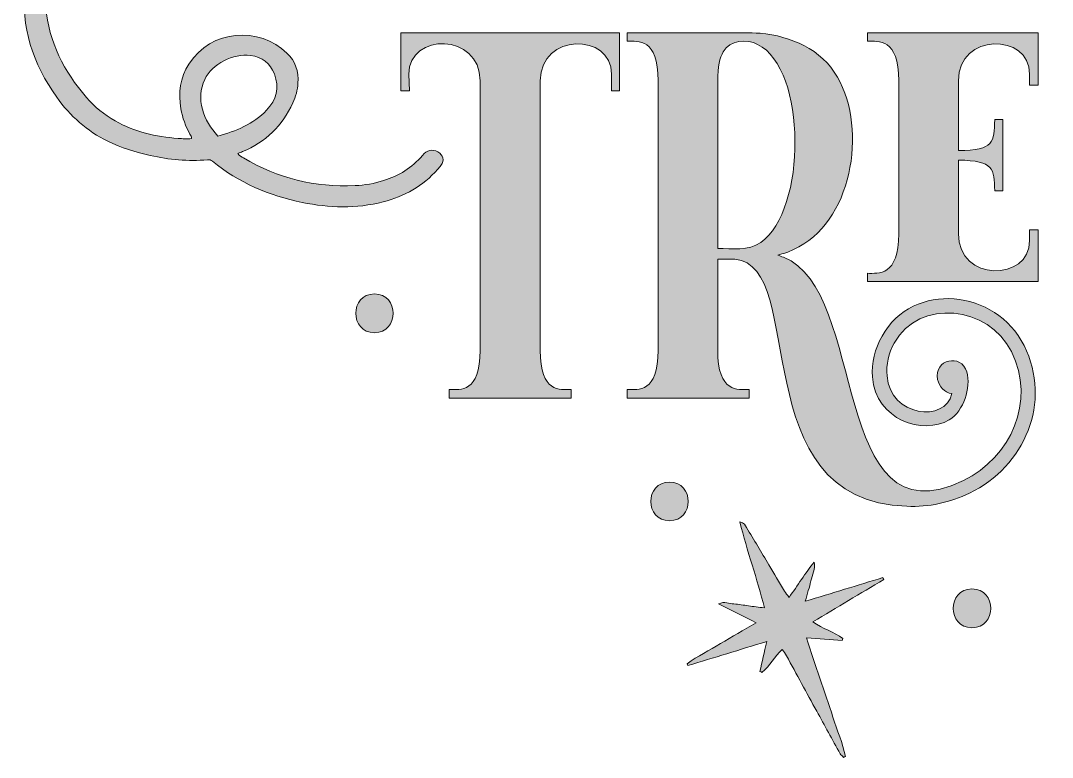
# Model space of a CAD drawing. Header units: inches. Extents: x 103 to 975, y -1020 to -60.
# Drawn here: x 157.9 to 646.8, y -1020.1 to -670.9 of the extents above; entities that cross this region are included whole.
import ezdxf

# ---------------------------------------------------------------- set-up
doc = ezdxf.new("R2010")
doc.units = ezdxf.units.IN
doc.header["$MEASUREMENT"] = 0
doc.layers.add('Layer 1', color=7, linetype='Continuous')

# ---------------------------------------------------------------- blocks, each defined once
blk = doc.blocks.new('block 2')
at = {"layer": 'Layer 1', "true_color": 0x71020c}
h = blk.add_hatch(color=16, dxfattribs=at)
h.dxf.hatch_style = 2
edge = h.paths.add_edge_path()
edge.add_spline(control_points=[(355.66, -733.11), (353.16, -731.65), (350.38, -732.19), (348.26, -734.75), (343.35, -740.67), (337.11, -744.43), (329.9, -746.68), (325.49, -748.06), (320.97, -748.87), (316.36, -749.08), (297.45, -749.92), (279.79, -745.63), (263.47, -735.95), (262.6, -735.43), (261.66, -734.96), (260.81, -733.82), (261.7, -733.46), (262.34, -733.21), (262.98, -732.95), (273.99, -728.5), (281.82, -720.64), (286.87, -709.89), (288.25, -706.94), (289.1, -703.8), (289.31, -700.52), (289.67, -694.97), (288.08, -690.08), (284.09, -686.24), (270.93, -673.57), (248.1, -674.93), (237.62, -691.44), (233.48, -697.97), (232.52, -705.14), (233.83, -712.66), (234.58, -716.93), (236.06, -720.93), (238.08, -724.73), (238.4, -725.32), (238.93, -725.84), (238.86, -726.74), (236.73, -727.1), (234.59, -726.8), (232.47, -726.66), (221.99, -725.93), (211.94, -723.61), (202.69, -718.41), (197.5, -715.49), (192.99, -711.73), (189.07, -707.24), (178.39, -695), (171.32, -681.02), (169.74, -664.56), (168.68, -653.43), (171.07, -643.13), (178.09, -634.17), (179.98, -631.75), (182.17, -629.63), (184.53, -627.68), (187.32, -625.38), (187.81, -623.44), (186.23, -621.22), (184.51, -618.81), (181.18, -618.21), (178.59, -619.94), (176.55, -621.29), (174.71, -622.89), (173.03, -624.69), (165.31, -633), (161.04, -642.95), (159.89, -654.16), (157.87, -673.86), (163.72, -691.35), (174.98, -707.14), (181.34, -716.06), (189.3, -723.22), (199.16, -728.04), (205.58, -731.17), (212.37, -733.26), (219.31, -734.81), (228.22, -736.79), (237.24, -737.66), (246.38, -736.79), (247.31, -736.7), (248.02, -736.95), (248.74, -737.54), (261.26, -747.74), (275.68, -753.79), (291.32, -757.02), (304.08, -759.67), (316.9, -760.09), (329.68, -756.77), (339.75, -754.15), (348.52, -749.27), (355.52, -741.34), (356.04, -740.75), (356.55, -740.15), (357, -739.51), (358.79, -737.01), (358.28, -734.64), (355.66, -733.11)], knot_values=[0, 0, 0, 0, 1, 1, 1, 2, 2, 2, 3, 3, 3, 4, 4, 4, 5, 5, 5, 6, 6, 6, 7, 7, 7, 8, 8, 8, 9, 9, 9, 10, 10, 10, 11, 11, 11, 12, 12, 12, 13, 13, 13, 14, 14, 14, 15, 15, 15, 16, 16, 16, 17, 17, 17, 18, 18, 18, 19, 19, 19, 20, 20, 20, 21, 21, 21, 22, 22, 22, 23, 23, 23, 24, 24, 24, 25, 25, 25, 26, 26, 26, 27, 27, 27, 28, 28, 28, 29, 29, 29, 30, 30, 30, 31, 31, 31, 32, 32, 32, 33, 33, 33, 33], degree=3, periodic=1)
edge = h.paths.add_edge_path()
edge.add_spline(control_points=[(244.01, -712.85), (242.72, -708.05), (242.91, -703.31), (245.12, -698.79), (248.76, -691.34), (258.47, -686.31), (266.87, -687.37), (272.35, -688.06), (276.08, -691.01), (278.11, -696.16), (280.67, -702.68), (279.06, -708.4), (274.42, -713.3), (268.08, -719.99), (259.93, -723.27), (251.27, -725.58), (247.91, -721.74), (245.3, -717.67), (244.01, -712.85)], knot_values=[0, 0, 0, 0, 1, 1, 1, 2, 2, 2, 3, 3, 3, 4, 4, 4, 5, 5, 5, 6, 6, 6, 6], degree=3, periodic=1)
h = blk.add_hatch(color=16, dxfattribs=at)
h.dxf.hatch_style = 2
edge = h.paths.add_edge_path()
edge.add_spline(control_points=[(338.02, -693.14), (338.02, -693.14), (338.02, -704.16), (338.02, -704.16), (338.02, -704.16), (342.09, -704.16), (342.09, -704.16), (342.09, -704.16), (341.85, -696.25), (341.85, -696.25), (341.85, -676.37), (375.63, -676.6), (375.63, -699.37), (375.63, -742.01), (375.63, -784.41), (375.63, -827.06), (375.63, -847.42), (366.28, -845.74), (361.01, -845.74), (361.01, -845.74), (361.01, -849.81), (361.01, -849.81), (380.18, -849.81), (399.58, -849.81), (418.75, -849.81), (418.75, -849.81), (418.75, -845.74), (418.75, -845.74), (413.48, -845.74), (404.14, -847.42), (404.14, -827.06), (404.14, -784.41), (404.14, -742.01), (404.14, -699.37), (404.14, -676.6), (437.92, -676.6), (437.92, -696.25), (437.92, -699.37), (437.92, -703.68), (437.92, -704.16), (437.92, -704.16), (441.75, -704.16), (441.75, -704.16), (441.75, -704.16), (441.75, -693.14), (441.75, -693.14), (441.75, -693.14), (441.75, -676.6), (441.75, -676.6), (441.75, -676.6), (338.02, -676.6), (338.02, -676.6), (338.02, -676.6), (338.02, -693.14), (338.02, -693.14)], knot_values=[0, 0, 0, 0, 1, 1, 1, 2, 2, 2, 3, 3, 3, 4, 4, 4, 5, 5, 5, 6, 6, 6, 7, 7, 7, 8, 8, 8, 9, 9, 9, 10, 10, 10, 11, 11, 11, 12, 12, 12, 13, 13, 13, 14, 14, 14, 15, 15, 15, 16, 16, 16, 17, 17, 17, 18, 18, 18, 18], degree=3, periodic=1)
h = blk.add_hatch(color=16, dxfattribs=at)
h.dxf.hatch_style = 2
edge = h.paths.add_edge_path()
edge.add_spline(control_points=[(566.09, -820.35), (562.73, -826.34), (561.06, -833.28), (561.54, -839.75), (563.21, -860.36), (585.49, -867.3), (597.95, -860.12), (604.9, -855.8), (608.25, -845.02), (606.33, -837.36), (603.7, -828.49), (590.52, -831.37), (592.44, -840.95), (593.16, -844.3), (595.55, -847.18), (599.15, -847.66), (596.27, -861.55), (569.92, -858.68), (568.48, -839.27), (568, -834), (569.2, -828.49), (571.84, -823.7), (583.81, -802.38), (616.64, -805.97), (627.42, -827.77), (639.16, -851.25), (627.18, -877.85), (604.66, -888.87), (540.93, -919.53), (559.62, -798.31), (519.37, -782.97), (518.41, -782.74), (517.45, -782.26), (516.74, -782.02), (519.37, -781.3), (521.77, -780.58), (524.16, -779.38), (551.71, -767.16), (559.38, -722.84), (545, -697.69), (537.34, -684.27), (522.96, -678.28), (508.35, -676.85), (503.32, -676.6), (498.29, -676.6), (493.26, -676.6), (493.26, -676.6), (445.34, -676.6), (445.34, -676.6), (445.34, -676.6), (445.34, -680.68), (445.34, -680.68), (450.61, -680.68), (459.96, -679), (459.96, -699.37), (459.96, -699.37), (459.96, -827.06), (459.96, -827.06), (459.96, -847.42), (450.61, -845.74), (445.34, -845.74), (445.34, -845.74), (445.34, -849.81), (445.34, -849.81), (445.34, -849.81), (503.08, -849.81), (503.08, -849.81), (503.08, -849.81), (503.08, -845.74), (503.08, -845.74), (497.81, -845.74), (488.23, -847.42), (488.23, -827.06), (488.23, -827.06), (488.23, -783.93), (488.23, -783.93), (488.23, -783.93), (496.37, -783.93), (496.37, -783.93), (531.35, -787.05), (499.73, -898.69), (577.83, -901.08), (588.37, -901.56), (598.43, -899.17), (607.53, -894.85), (633.65, -882.16), (646.82, -851.73), (633.41, -824.9), (620.23, -798.07), (580.7, -794.23), (566.09, -820.35)], knot_values=[0, 0, 0, 0, 1, 1, 1, 2, 2, 2, 3, 3, 3, 4, 4, 4, 5, 5, 5, 6, 6, 6, 7, 7, 7, 8, 8, 8, 9, 9, 9, 10, 10, 10, 11, 11, 11, 12, 12, 12, 13, 13, 13, 14, 14, 14, 15, 15, 15, 16, 16, 16, 17, 17, 17, 18, 18, 18, 19, 19, 19, 20, 20, 20, 21, 21, 21, 22, 22, 22, 23, 23, 23, 24, 24, 24, 25, 25, 25, 26, 26, 26, 27, 27, 27, 28, 28, 28, 29, 29, 29, 30, 30, 30, 30], degree=3, periodic=1)
edge = h.paths.add_edge_path()
edge.add_spline(control_points=[(508.59, -776.03), (502.6, -780.1), (495.17, -778.9), (488.23, -778.9), (488.23, -778.9), (488.23, -699.37), (488.23, -699.37), (488.23, -692.66), (489.18, -688.34), (490.86, -685.71), (493.98, -679.96), (502.12, -679.48), (507.15, -682.12), (530.63, -693.86), (530.39, -760.93), (508.59, -776.03)], knot_values=[0, 0, 0, 0, 1, 1, 1, 2, 2, 2, 3, 3, 3, 4, 4, 4, 5, 5, 5, 5], degree=3, periodic=1)
h = blk.add_hatch(color=16, dxfattribs=at)
h.dxf.hatch_style = 2
edge = h.paths.add_edge_path()
edge.add_spline(control_points=[(559.14, -680.68), (564.41, -680.68), (573.99, -679), (573.99, -699.37), (573.99, -699.37), (573.99, -771.95), (573.99, -771.95), (573.99, -792.08), (564.41, -790.64), (559.14, -790.64), (559.14, -790.64), (559.14, -794.47), (559.14, -794.47), (559.14, -794.47), (640.11, -794.47), (640.11, -794.47), (640.11, -794.47), (640.11, -770.04), (640.11, -770.04), (640.11, -770.04), (636.04, -770.04), (636.04, -770.04), (636.04, -770.04), (636.04, -775.07), (636.04, -775.07), (636.04, -794.71), (602.26, -794.71), (602.26, -771.95), (602.26, -771.95), (602.26, -736.98), (602.26, -736.98), (619.51, -737.22), (619.03, -741.05), (619.51, -751.59), (619.51, -751.59), (623.34, -751.59), (623.34, -751.59), (623.34, -751.59), (623.34, -717.81), (623.34, -717.81), (623.34, -717.81), (619.51, -717.81), (619.51, -717.81), (619.03, -728.35), (619.51, -732.42), (602.26, -732.42), (602.26, -732.42), (602.26, -699.37), (602.26, -699.37), (602.26, -676.6), (636.04, -676.6), (636.04, -696.25), (636.04, -699.37), (636.04, -701.04), (636.04, -701.52), (636.04, -701.52), (640.11, -701.52), (640.11, -701.52), (640.11, -701.52), (640.11, -676.6), (640.11, -676.6), (640.11, -676.6), (559.14, -676.6), (559.14, -676.6), (559.14, -676.6), (559.14, -680.68), (559.14, -680.68)], knot_values=[0, 0, 0, 0, 1, 1, 1, 2, 2, 2, 3, 3, 3, 4, 4, 4, 5, 5, 5, 6, 6, 6, 7, 7, 7, 8, 8, 8, 9, 9, 9, 10, 10, 10, 11, 11, 11, 12, 12, 12, 13, 13, 13, 14, 14, 14, 15, 15, 15, 16, 16, 16, 17, 17, 17, 18, 18, 18, 19, 19, 19, 20, 20, 20, 21, 21, 21, 22, 22, 22, 22], degree=3, periodic=1)
h = blk.add_hatch(color=16, dxfattribs=at)
h.dxf.hatch_style = 2
edge = h.paths.add_edge_path()
edge.add_spline(control_points=[(325.55, -800.41), (313.74, -800.41), (313.72, -818.77), (325.55, -818.77), (337.36, -818.77), (337.38, -800.41), (325.55, -800.41)], knot_values=[0, 0, 0, 0, 1, 1, 1, 2, 2, 2, 2], degree=3, periodic=1)
h = blk.add_hatch(color=16, dxfattribs=at)
h.dxf.hatch_style = 2
edge = h.paths.add_edge_path()
edge.add_spline(control_points=[(465.39, -889.56), (453.58, -889.56), (453.56, -907.92), (465.39, -907.92), (477.2, -907.92), (477.22, -889.56), (465.39, -889.56)], knot_values=[0, 0, 0, 0, 1, 1, 1, 2, 2, 2, 2], degree=3, periodic=1)
h = blk.add_hatch(color=16, dxfattribs=at)
h.dxf.hatch_style = 2
edge = h.paths.add_edge_path()
edge.add_spline(control_points=[(566.5, -934.85), (554.45, -938.53), (542.41, -942.22), (529.72, -946.1), (530.75, -942.42), (531.65, -939.47), (532.39, -936.47), (533.1, -933.57), (534.53, -930.8), (534.01, -927.52), (529.6, -932.73), (526.19, -938.59), (522.02, -944.26), (521.15, -943.06), (520.42, -942.19), (519.84, -941.23), (517.35, -937.12), (514.92, -932.98), (512.46, -928.86), (508.94, -922.95), (505.45, -917.02), (501.87, -911.15), (501.27, -910.18), (500.85, -908.81), (498.71, -908.49), (502.19, -922.36), (506.9, -935.42), (510.4, -949.24), (507.46, -948.86), (505.15, -948.57), (502.85, -948.26), (500.53, -947.94), (498.23, -947.48), (495.9, -947.32), (493.73, -947.16), (491.53, -946), (488.58, -947.31), (494.67, -950.36), (500.18, -953.12), (506.41, -956.25), (500.38, -959.78), (494.92, -962.9), (489.55, -966.17), (484.29, -969.36), (478.68, -972.03), (473.74, -975.72), (473.87, -975.99), (474.01, -976.27), (474.14, -976.55), (486.37, -972.81), (498.6, -969.08), (511.43, -965.16), (510.3, -970.24), (509.28, -974.8), (508.26, -979.35), (508.58, -979.51), (508.9, -979.67), (509.21, -979.82), (512.98, -976.8), (515.14, -972.24), (518.81, -968.88), (519.54, -969.98), (520.26, -970.9), (520.81, -971.92), (525.62, -980.68), (530.38, -989.47), (535.18, -998.24), (538.85, -1004.96), (542.54, -1011.66), (546.27, -1018.35), (546.64, -1019.02), (547.34, -1019.5), (547.89, -1020.07), (548.16, -1019.92), (548.43, -1019.78), (548.71, -1019.63), (547.48, -1013.22), (544.73, -1007.24), (542.83, -1001.03), (540.93, -994.83), (538.74, -988.71), (536.68, -982.56), (534.59, -976.34), (532.49, -970.12), (530.23, -963.41), (536.25, -963.87), (541.71, -964.28), (547.17, -964.7), (547.28, -964.37), (547.4, -964.04), (547.51, -963.71), (543.29, -960.56), (537.96, -959.19), (533.31, -955.78), (544.75, -948.97), (555.83, -942.39), (566.9, -935.8), (566.77, -935.48), (566.63, -935.17), (566.5, -934.85)], knot_values=[0, 0, 0, 0, 1, 1, 1, 2, 2, 2, 3, 3, 3, 4, 4, 4, 5, 5, 5, 6, 6, 6, 7, 7, 7, 8, 8, 8, 9, 9, 9, 10, 10, 10, 11, 11, 11, 12, 12, 12, 13, 13, 13, 14, 14, 14, 15, 15, 15, 16, 16, 16, 17, 17, 17, 18, 18, 18, 19, 19, 19, 20, 20, 20, 21, 21, 21, 22, 22, 22, 23, 23, 23, 24, 24, 24, 25, 25, 25, 26, 26, 26, 27, 27, 27, 28, 28, 28, 29, 29, 29, 30, 30, 30, 31, 31, 31, 32, 32, 32, 33, 33, 33, 33], degree=3, periodic=1)
h = blk.add_hatch(color=16, dxfattribs=at)
h.dxf.hatch_style = 2
edge = h.paths.add_edge_path()
edge.add_spline(control_points=[(608.73, -940.25), (596.92, -940.25), (596.9, -958.61), (608.73, -958.61), (620.54, -958.61), (620.56, -940.25), (608.73, -940.25)], knot_values=[0, 0, 0, 0, 1, 1, 1, 2, 2, 2, 2], degree=3, periodic=1)
at = {"layer": 'Layer 1', "lineweight": 0}
for points, knots in [([(355.66, -733.11), (353.16, -731.65), (350.38, -732.19), (348.26, -734.75), (343.35, -740.67), (337.11, -744.43), (329.9, -746.68), (325.49, -748.06), (320.97, -748.87), (316.36, -749.08), (297.45, -749.92), (279.79, -745.63), (263.47, -735.95), (262.6, -735.43), (261.66, -734.96), (260.81, -733.82), (261.7, -733.46), (262.34, -733.21), (262.98, -732.95), (273.99, -728.5), (281.82, -720.64), (286.87, -709.89), (288.25, -706.94), (289.1, -703.8), (289.31, -700.52), (289.67, -694.97), (288.08, -690.08), (284.09, -686.24), (270.93, -673.57), (248.1, -674.93), (237.62, -691.44), (233.48, -697.97), (232.52, -705.14), (233.83, -712.66), (234.58, -716.93), (236.06, -720.93), (238.08, -724.73), (238.4, -725.32), (238.93, -725.84), (238.86, -726.74), (236.73, -727.1), (234.59, -726.8), (232.47, -726.66), (221.99, -725.93), (211.94, -723.61), (202.69, -718.41), (197.5, -715.49), (192.99, -711.73), (189.07, -707.24), (178.39, -695), (171.32, -681.02), (169.74, -664.56), (168.68, -653.43), (171.07, -643.13), (178.09, -634.17), (179.98, -631.75), (182.17, -629.63), (184.53, -627.68), (187.32, -625.38), (187.81, -623.44), (186.23, -621.22), (184.51, -618.81), (181.18, -618.21), (178.59, -619.94), (176.55, -621.29), (174.71, -622.89), (173.03, -624.69), (165.31, -633), (161.04, -642.95), (159.89, -654.16), (157.87, -673.86), (163.72, -691.35), (174.98, -707.14), (181.34, -716.06), (189.3, -723.22), (199.16, -728.04), (205.58, -731.17), (212.37, -733.26), (219.31, -734.81), (228.22, -736.79), (237.24, -737.66), (246.38, -736.79), (247.31, -736.7), (248.02, -736.95), (248.74, -737.54), (261.26, -747.74), (275.68, -753.79), (291.32, -757.02), (304.08, -759.67), (316.9, -760.09), (329.68, -756.77), (339.75, -754.15), (348.52, -749.27), (355.52, -741.34), (356.04, -740.75), (356.55, -740.15), (357, -739.51), (358.79, -737.01), (358.28, -734.64), (355.66, -733.11)], [0, 0, 0, 0, 1, 1, 1, 2, 2, 2, 3, 3, 3, 4, 4, 4, 5, 5, 5, 6, 6, 6, 7, 7, 7, 8, 8, 8, 9, 9, 9, 10, 10, 10, 11, 11, 11, 12, 12, 12, 13, 13, 13, 14, 14, 14, 15, 15, 15, 16, 16, 16, 17, 17, 17, 18, 18, 18, 19, 19, 19, 20, 20, 20, 21, 21, 21, 22, 22, 22, 23, 23, 23, 24, 24, 24, 25, 25, 25, 26, 26, 26, 27, 27, 27, 28, 28, 28, 29, 29, 29, 30, 30, 30, 31, 31, 31, 32, 32, 32, 33, 33, 33, 33]), ([(338.02, -693.14), (338.02, -693.14), (338.02, -704.16), (338.02, -704.16), (338.02, -704.16), (342.09, -704.16), (342.09, -704.16), (342.09, -704.16), (341.85, -696.25), (341.85, -696.25), (341.85, -676.37), (375.63, -676.6), (375.63, -699.37), (375.63, -742.01), (375.63, -784.41), (375.63, -827.06), (375.63, -847.42), (366.28, -845.74), (361.01, -845.74), (361.01, -845.74), (361.01, -849.81), (361.01, -849.81), (380.18, -849.81), (399.58, -849.81), (418.75, -849.81), (418.75, -849.81), (418.75, -845.74), (418.75, -845.74), (413.48, -845.74), (404.14, -847.42), (404.14, -827.06), (404.14, -784.41), (404.14, -742.01), (404.14, -699.37), (404.14, -676.6), (437.92, -676.6), (437.92, -696.25), (437.92, -699.37), (437.92, -703.68), (437.92, -704.16), (437.92, -704.16), (441.75, -704.16), (441.75, -704.16), (441.75, -704.16), (441.75, -693.14), (441.75, -693.14), (441.75, -693.14), (441.75, -676.6), (441.75, -676.6), (441.75, -676.6), (338.02, -676.6), (338.02, -676.6), (338.02, -676.6), (338.02, -693.14), (338.02, -693.14)], [0, 0, 0, 0, 1, 1, 1, 2, 2, 2, 3, 3, 3, 4, 4, 4, 5, 5, 5, 6, 6, 6, 7, 7, 7, 8, 8, 8, 9, 9, 9, 10, 10, 10, 11, 11, 11, 12, 12, 12, 13, 13, 13, 14, 14, 14, 15, 15, 15, 16, 16, 16, 17, 17, 17, 18, 18, 18, 18]), ([(566.09, -820.35), (562.73, -826.34), (561.06, -833.28), (561.54, -839.75), (563.21, -860.36), (585.49, -867.3), (597.95, -860.12), (604.9, -855.8), (608.25, -845.02), (606.33, -837.36), (603.7, -828.49), (590.52, -831.37), (592.44, -840.95), (593.16, -844.3), (595.55, -847.18), (599.15, -847.66), (596.27, -861.55), (569.92, -858.68), (568.48, -839.27), (568, -834), (569.2, -828.49), (571.84, -823.7), (583.81, -802.38), (616.64, -805.97), (627.42, -827.77), (639.16, -851.25), (627.18, -877.85), (604.66, -888.87), (540.93, -919.53), (559.62, -798.31), (519.37, -782.97), (518.41, -782.74), (517.45, -782.26), (516.74, -782.02), (519.37, -781.3), (521.77, -780.58), (524.16, -779.38), (551.71, -767.16), (559.38, -722.84), (545, -697.69), (537.34, -684.27), (522.96, -678.28), (508.35, -676.85), (503.32, -676.6), (498.29, -676.6), (493.26, -676.6), (493.26, -676.6), (445.34, -676.6), (445.34, -676.6), (445.34, -676.6), (445.34, -680.68), (445.34, -680.68), (450.61, -680.68), (459.96, -679), (459.96, -699.37), (459.96, -699.37), (459.96, -827.06), (459.96, -827.06), (459.96, -847.42), (450.61, -845.74), (445.34, -845.74), (445.34, -845.74), (445.34, -849.81), (445.34, -849.81), (445.34, -849.81), (503.08, -849.81), (503.08, -849.81), (503.08, -849.81), (503.08, -845.74), (503.08, -845.74), (497.81, -845.74), (488.23, -847.42), (488.23, -827.06), (488.23, -827.06), (488.23, -783.93), (488.23, -783.93), (488.23, -783.93), (496.37, -783.93), (496.37, -783.93), (531.35, -787.05), (499.73, -898.69), (577.83, -901.08), (588.37, -901.56), (598.43, -899.17), (607.53, -894.85), (633.65, -882.16), (646.82, -851.73), (633.41, -824.9), (620.23, -798.07), (580.7, -794.23), (566.09, -820.35)], [0, 0, 0, 0, 1, 1, 1, 2, 2, 2, 3, 3, 3, 4, 4, 4, 5, 5, 5, 6, 6, 6, 7, 7, 7, 8, 8, 8, 9, 9, 9, 10, 10, 10, 11, 11, 11, 12, 12, 12, 13, 13, 13, 14, 14, 14, 15, 15, 15, 16, 16, 16, 17, 17, 17, 18, 18, 18, 19, 19, 19, 20, 20, 20, 21, 21, 21, 22, 22, 22, 23, 23, 23, 24, 24, 24, 25, 25, 25, 26, 26, 26, 27, 27, 27, 28, 28, 28, 29, 29, 29, 30, 30, 30, 30]), ([(508.59, -776.03), (502.6, -780.1), (495.17, -778.9), (488.23, -778.9), (488.23, -778.9), (488.23, -699.37), (488.23, -699.37), (488.23, -692.66), (489.18, -688.34), (490.86, -685.71), (493.98, -679.96), (502.12, -679.48), (507.15, -682.12), (530.63, -693.86), (530.39, -760.93), (508.59, -776.03)], [0, 0, 0, 0, 1, 1, 1, 2, 2, 2, 3, 3, 3, 4, 4, 4, 5, 5, 5, 5]), ([(559.14, -680.68), (564.41, -680.68), (573.99, -679), (573.99, -699.37), (573.99, -699.37), (573.99, -771.95), (573.99, -771.95), (573.99, -792.08), (564.41, -790.64), (559.14, -790.64), (559.14, -790.64), (559.14, -794.47), (559.14, -794.47), (559.14, -794.47), (640.11, -794.47), (640.11, -794.47), (640.11, -794.47), (640.11, -770.04), (640.11, -770.04), (640.11, -770.04), (636.04, -770.04), (636.04, -770.04), (636.04, -770.04), (636.04, -775.07), (636.04, -775.07), (636.04, -794.71), (602.26, -794.71), (602.26, -771.95), (602.26, -771.95), (602.26, -736.98), (602.26, -736.98), (619.51, -737.22), (619.03, -741.05), (619.51, -751.59), (619.51, -751.59), (623.34, -751.59), (623.34, -751.59), (623.34, -751.59), (623.34, -717.81), (623.34, -717.81), (623.34, -717.81), (619.51, -717.81), (619.51, -717.81), (619.03, -728.35), (619.51, -732.42), (602.26, -732.42), (602.26, -732.42), (602.26, -699.37), (602.26, -699.37), (602.26, -676.6), (636.04, -676.6), (636.04, -696.25), (636.04, -699.37), (636.04, -701.04), (636.04, -701.52), (636.04, -701.52), (640.11, -701.52), (640.11, -701.52), (640.11, -701.52), (640.11, -676.6), (640.11, -676.6), (640.11, -676.6), (559.14, -676.6), (559.14, -676.6), (559.14, -676.6), (559.14, -680.68), (559.14, -680.68)], [0, 0, 0, 0, 1, 1, 1, 2, 2, 2, 3, 3, 3, 4, 4, 4, 5, 5, 5, 6, 6, 6, 7, 7, 7, 8, 8, 8, 9, 9, 9, 10, 10, 10, 11, 11, 11, 12, 12, 12, 13, 13, 13, 14, 14, 14, 15, 15, 15, 16, 16, 16, 17, 17, 17, 18, 18, 18, 19, 19, 19, 20, 20, 20, 21, 21, 21, 22, 22, 22, 22]), ([(244.01, -712.85), (242.72, -708.05), (242.91, -703.31), (245.12, -698.79), (248.76, -691.34), (258.47, -686.31), (266.87, -687.37), (272.35, -688.06), (276.08, -691.01), (278.11, -696.16), (280.67, -702.68), (279.06, -708.4), (274.42, -713.3), (268.08, -719.99), (259.93, -723.27), (251.27, -725.58), (247.91, -721.74), (245.3, -717.67), (244.01, -712.85)], [0, 0, 0, 0, 1, 1, 1, 2, 2, 2, 3, 3, 3, 4, 4, 4, 5, 5, 5, 6, 6, 6, 6]), ([(325.55, -800.41), (313.74, -800.41), (313.72, -818.77), (325.55, -818.77), (337.36, -818.77), (337.38, -800.41), (325.55, -800.41)], [0, 0, 0, 0, 1, 1, 1, 2, 2, 2, 2]), ([(465.39, -889.56), (453.58, -889.56), (453.56, -907.92), (465.39, -907.92), (477.2, -907.92), (477.22, -889.56), (465.39, -889.56)], [0, 0, 0, 0, 1, 1, 1, 2, 2, 2, 2]), ([(566.5, -934.85), (554.45, -938.53), (542.41, -942.22), (529.72, -946.1), (530.75, -942.42), (531.65, -939.47), (532.39, -936.47), (533.1, -933.57), (534.53, -930.8), (534.01, -927.52), (529.6, -932.73), (526.19, -938.59), (522.02, -944.26), (521.15, -943.06), (520.42, -942.19), (519.84, -941.23), (517.35, -937.12), (514.92, -932.98), (512.46, -928.86), (508.94, -922.95), (505.45, -917.02), (501.87, -911.15), (501.27, -910.18), (500.85, -908.81), (498.71, -908.49), (502.19, -922.36), (506.9, -935.42), (510.4, -949.24), (507.46, -948.86), (505.15, -948.57), (502.85, -948.26), (500.53, -947.94), (498.23, -947.48), (495.9, -947.32), (493.73, -947.16), (491.53, -946), (488.58, -947.31), (494.67, -950.36), (500.18, -953.12), (506.41, -956.25), (500.38, -959.78), (494.92, -962.9), (489.55, -966.17), (484.29, -969.36), (478.68, -972.03), (473.74, -975.72), (473.87, -975.99), (474.01, -976.27), (474.14, -976.55), (486.37, -972.81), (498.6, -969.08), (511.43, -965.16), (510.3, -970.24), (509.28, -974.8), (508.26, -979.35), (508.58, -979.51), (508.9, -979.67), (509.21, -979.82), (512.98, -976.8), (515.14, -972.24), (518.81, -968.88), (519.54, -969.98), (520.26, -970.9), (520.81, -971.92), (525.62, -980.68), (530.38, -989.47), (535.18, -998.24), (538.85, -1004.96), (542.54, -1011.66), (546.27, -1018.35), (546.64, -1019.02), (547.34, -1019.5), (547.89, -1020.07), (548.16, -1019.92), (548.43, -1019.78), (548.71, -1019.63), (547.48, -1013.22), (544.73, -1007.24), (542.83, -1001.03), (540.93, -994.83), (538.74, -988.71), (536.68, -982.56), (534.59, -976.34), (532.49, -970.12), (530.23, -963.41), (536.25, -963.87), (541.71, -964.28), (547.17, -964.7), (547.28, -964.37), (547.4, -964.04), (547.51, -963.71), (543.29, -960.56), (537.96, -959.19), (533.31, -955.78), (544.75, -948.97), (555.83, -942.39), (566.9, -935.8), (566.77, -935.48), (566.63, -935.17), (566.5, -934.85)], [0, 0, 0, 0, 1, 1, 1, 2, 2, 2, 3, 3, 3, 4, 4, 4, 5, 5, 5, 6, 6, 6, 7, 7, 7, 8, 8, 8, 9, 9, 9, 10, 10, 10, 11, 11, 11, 12, 12, 12, 13, 13, 13, 14, 14, 14, 15, 15, 15, 16, 16, 16, 17, 17, 17, 18, 18, 18, 19, 19, 19, 20, 20, 20, 21, 21, 21, 22, 22, 22, 23, 23, 23, 24, 24, 24, 25, 25, 25, 26, 26, 26, 27, 27, 27, 28, 28, 28, 29, 29, 29, 30, 30, 30, 31, 31, 31, 32, 32, 32, 33, 33, 33, 33]), ([(608.73, -940.25), (596.92, -940.25), (596.9, -958.61), (608.73, -958.61), (620.54, -958.61), (620.56, -940.25), (608.73, -940.25)], [0, 0, 0, 0, 1, 1, 1, 2, 2, 2, 2])]:
    blk.add_open_spline(points, degree=3, knots=knots, dxfattribs=at)

msp = doc.modelspace()

# ---------------------------------------------------------------- block references
at = {"layer": 'Layer 1'}
msp.add_blockref('block 2', (0, 0), dxfattribs=at)

doc.saveas('drawing.dxf')
